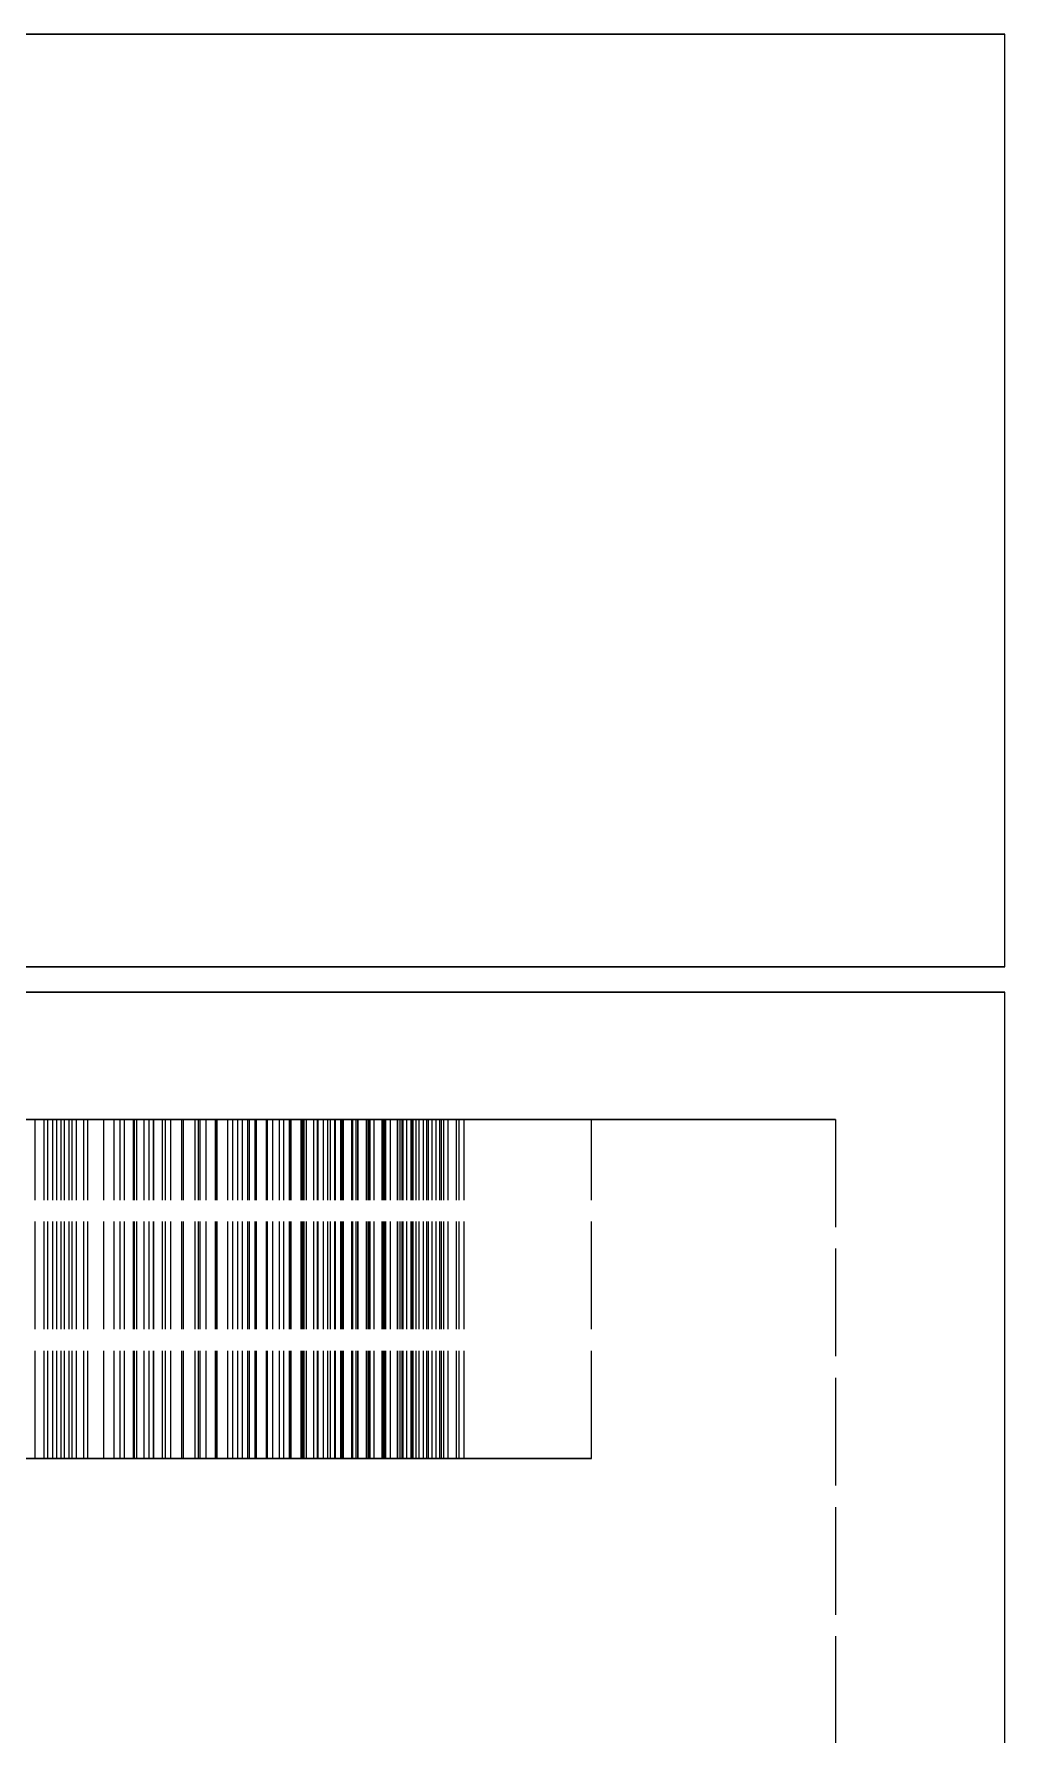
# Model space of a CAD drawing. Header units: millimetres. Extents: x -9 to 221, y -53 to 196.
# Drawn here: x 171.4 to 182.85, y 16.54 to 36.6 of the extents above; entities that cross this region are included whole.
import ezdxf

# ---------------------------------------------------------------- set-up
doc = ezdxf.new("R2010")
doc.units = ezdxf.units.MM
doc.linetypes.add('DASHED', pattern=[1.524, 1.27, -0.254])
doc.layers.add('HIDDEN', color=8, linetype='DASHED')
doc.layers.add('VISIBLE', color=7, linetype='CONTINUOUS')

msp = doc.modelspace()

# ---------------------------------------------------------------- linework, layer by layer
at = {"layer": 'HIDDEN'}
for points in [[(182.85, 36.6), (182.0881, 36.6), (181.32619, 36.6), (180.56429, 36.6), (179.80238, 36.6), (179.04048, 36.6), (178.27857, 36.6), (177.51667, 36.6), (176.75476, 36.6), (175.99286, 36.6), (175.23095, 36.6), (174.46905, 36.6), (173.70714, 36.6), (172.94524, 36.6), (172.18333, 36.6), (171.42143, 36.6), (170.65952, 36.6)], [(182.85, 25.6), (182.0881, 25.6), (181.32619, 25.6), (180.56429, 25.6), (179.80238, 25.6), (179.04048, 25.6), (178.27857, 25.6), (177.51667, 25.6), (176.75476, 25.6), (175.99286, 25.6), (175.23095, 25.6), (174.46905, 25.6), (173.70714, 25.6), (172.94524, 25.6), (172.18333, 25.6), (171.42143, 25.6), (170.65952, 25.6)], [(182.85, 25.3), (182.0881, 25.3), (181.32619, 25.3), (180.56429, 25.3), (179.80238, 25.3), (179.04048, 25.3), (178.27857, 25.3), (177.51667, 25.3), (176.75476, 25.3), (175.99286, 25.3), (175.23095, 25.3), (174.46905, 25.3), (173.70714, 25.3), (172.94524, 25.3), (172.18333, 25.3), (171.42143, 25.3), (170.65952, 25.3)], [(171.07222, 23.8), (171.42143, 23.8), (171.77063, 23.8), (172.11984, 23.8), (172.46905, 23.8), (172.81825, 23.8), (173.16746, 23.8), (173.51667, 23.8), (173.86587, 23.8), (174.21508, 23.8), (174.56429, 23.8), (174.91349, 23.8), (175.2627, 23.8), (175.6119, 23.8), (175.96111, 23.8), (176.31032, 23.8), (176.65952, 23.8), (177.00873, 23.8), (177.35794, 23.8), (177.70714, 23.8), (178.05635, 23.8), (178.40556, 23.8), (178.75476, 23.8), (179.10397, 23.8), (179.45317, 23.8), (179.80238, 23.8), (180.15159, 23.8), (180.50079, 23.8), (180.85, 23.8)], [(180.85, 23.8), (180.15159, 23.8), (179.45317, 23.8), (178.75476, 23.8), (178.05635, 23.8), (177.35794, 23.8), (176.65952, 23.8), (175.96111, 23.8), (175.2627, 23.8), (174.56429, 23.8), (173.86587, 23.8), (173.16746, 23.8), (172.46905, 23.8), (171.77063, 23.8), (171.07222, 23.8)], [(171.29643, 23.8), (171.6, 23.8), (171.90357, 23.8), (172.20714, 23.8), (172.51071, 23.8), (172.81429, 23.8), (173.11786, 23.8), (173.42143, 23.8), (173.725, 23.8), (174.02857, 23.8), (174.33214, 23.8), (174.63571, 23.8), (174.93929, 23.8), (175.24286, 23.8), (175.54643, 23.8), (175.85, 23.8), (176.15357, 23.8), (176.45714, 23.8), (176.76071, 23.8), (177.06429, 23.8), (177.36786, 23.8), (177.67143, 23.8), (177.975, 23.8)], [(177.975, 23.8), (177.36786, 23.8), (176.76071, 23.8), (176.15357, 23.8), (175.54643, 23.8), (174.93929, 23.8), (174.33214, 23.8), (173.725, 23.8), (173.11786, 23.8), (172.51071, 23.8), (171.90357, 23.8), (171.29643, 23.8)], [(171.37558, 23.8), (171.56638, 23.8)], [(171.56638, 23.8), (171.37558, 23.8)], [(171.52217, 23.8), (171.41378, 23.8)], [(171.41378, 23.8), (171.67233, 23.8)], [(171.67233, 23.8), (171.41378, 23.8)], [(171.41378, 23.8), (171.52217, 23.8)], [(171.41378, 19.8), (171.41378, 23.8)], [(171.41378, 19.8), (171.41378, 23.8)], [(171.62503, 23.8), (171.52217, 23.8)], [(171.52217, 23.8), (171.62503, 23.8)], [(171.52217, 19.8), (171.52217, 23.8)], [(171.52217, 19.8), (171.52217, 23.8)], [(171.56638, 23.8), (171.76126, 23.8)], [(171.76126, 23.8), (171.56638, 23.8)], [(171.56638, 19.8), (171.56638, 23.8)], [(171.56638, 19.8), (171.56638, 23.8)], [(171.72276, 23.8), (171.62503, 23.8)], [(171.62503, 23.8), (171.72276, 23.8)], [(171.62503, 19.8), (171.62503, 23.8)], [(171.62503, 19.8), (171.62503, 23.8)], [(171.67233, 23.8), (171.85129, 23.8)], [(171.85129, 23.8), (171.67233, 23.8)], [(171.67233, 19.8), (171.67233, 23.8)], [(171.67233, 19.8), (171.67233, 23.8)], [(171.81565, 23.8), (171.72276, 23.8)], [(171.72276, 23.8), (171.81565, 23.8)], [(171.72276, 19.8), (171.72276, 23.8)], [(171.72276, 19.8), (171.72276, 23.8)], [(171.76126, 23.8), (171.98762, 23.8)], [(171.98762, 23.8), (171.76126, 23.8)], [(171.76126, 19.8), (171.76126, 23.8)], [(171.76126, 19.8), (171.76126, 23.8)], [(171.90389, 23.8), (171.81565, 23.8)], [(171.81565, 23.8), (171.90389, 23.8)], [(171.81565, 19.8), (171.81565, 23.8)], [(171.81565, 19.8), (171.81565, 23.8)], [(171.85129, 23.8), (172.03529, 23.8)], [(172.03529, 23.8), (171.85129, 23.8)], [(171.85129, 19.8), (171.85129, 23.8)], [(171.85129, 19.8), (171.85129, 23.8)], [(171.98762, 23.8), (171.90389, 23.8)], [(171.90389, 23.8), (171.98762, 23.8)], [(171.90389, 19.8), (171.90389, 23.8)], [(171.90389, 19.8), (171.90389, 23.8)], [(171.98762, 19.8), (171.98762, 23.8)], [(171.98762, 19.8), (171.98762, 23.8)], [(172.03529, 23.8), (172.22382, 23.8)], [(172.22382, 23.8), (172.03529, 23.8)], [(172.03529, 19.8), (172.03529, 23.8)], [(172.03529, 19.8), (172.03529, 23.8)], [(172.22382, 23.8), (172.4165, 23.8)], [(172.4165, 23.8), (172.22382, 23.8)], [(172.22382, 19.8), (172.22382, 23.8)], [(172.22382, 19.8), (172.22382, 23.8)], [(172.46993, 23.8), (172.34708, 23.8)], [(172.34708, 23.8), (172.57579, 23.8)], [(172.57579, 23.8), (172.34708, 23.8)], [(172.34708, 23.8), (172.46993, 23.8)], [(172.34708, 19.8), (172.34708, 23.8)], [(172.34708, 19.8), (172.34708, 23.8)], [(172.4165, 23.8), (172.61303, 23.8)], [(172.61303, 23.8), (172.4165, 23.8)], [(172.4165, 19.8), (172.4165, 23.8)], [(172.4165, 19.8), (172.4165, 23.8)], [(172.58785, 23.8), (172.46993, 23.8)], [(172.46993, 23.8), (172.58785, 23.8)], [(172.46993, 19.8), (172.46993, 23.8)], [(172.46993, 19.8), (172.46993, 23.8)], [(172.57579, 23.8), (172.76108, 23.8)], [(172.76108, 23.8), (172.57579, 23.8)], [(172.57579, 19.8), (172.57579, 23.8)], [(172.57579, 19.8), (172.57579, 23.8)], [(172.70118, 23.8), (172.58785, 23.8)], [(172.58785, 23.8), (172.70118, 23.8)], [(172.58785, 19.8), (172.58785, 23.8)], [(172.58785, 19.8), (172.58785, 23.8)], [(172.61303, 23.8), (172.81318, 23.8)], [(172.81318, 23.8), (172.61303, 23.8)], [(172.61303, 19.8), (172.61303, 23.8)], [(172.61303, 19.8), (172.61303, 23.8)], [(172.81016, 23.8), (172.70118, 23.8)], [(172.70118, 23.8), (172.81016, 23.8)], [(172.70118, 19.8), (172.70118, 23.8)], [(172.70118, 19.8), (172.70118, 23.8)], [(172.76108, 23.8), (172.95078, 23.8)], [(172.95078, 23.8), (172.76108, 23.8)], [(172.76108, 19.8), (172.76108, 23.8)], [(172.76108, 19.8), (172.76108, 23.8)], [(172.91495, 23.8), (172.81016, 23.8)], [(172.81016, 23.8), (172.91495, 23.8)], [(172.81016, 19.8), (172.81016, 23.8)], [(172.81016, 19.8), (172.81016, 23.8)], [(172.81318, 23.8), (173.01565, 23.8)], [(173.01565, 23.8), (172.81318, 23.8)], [(172.81318, 19.8), (172.81318, 23.8)], [(172.81318, 19.8), (172.81318, 23.8)], [(173.01565, 23.8), (172.91495, 23.8)], [(172.91495, 23.8), (173.01565, 23.8)], [(172.91495, 19.8), (172.91495, 23.8)], [(172.91495, 19.8), (172.91495, 23.8)], [(172.95078, 23.8), (173.14443, 23.8)], [(173.14443, 23.8), (172.95078, 23.8)], [(172.95078, 19.8), (172.95078, 23.8)], [(172.95078, 19.8), (172.95078, 23.8)], [(173.01565, 19.8), (173.01565, 23.8)], [(173.01565, 19.8), (173.01565, 23.8)], [(173.14443, 23.8), (173.34168, 23.8)], [(173.34168, 23.8), (173.14443, 23.8)], [(173.14443, 19.8), (173.14443, 23.8)], [(173.14443, 19.8), (173.14443, 23.8)], [(173.30149, 23.8), (173.16522, 23.8)], [(173.16522, 23.8), (173.36215, 23.8)], [(173.36215, 23.8), (173.16522, 23.8)], [(173.16522, 23.8), (173.30149, 23.8)], [(173.16522, 19.8), (173.16522, 23.8)], [(173.16522, 19.8), (173.16522, 23.8)], [(173.43346, 23.8), (173.30149, 23.8)], [(173.30149, 23.8), (173.43346, 23.8)], [(173.30149, 19.8), (173.30149, 23.8)], [(173.30149, 19.8), (173.30149, 23.8)], [(173.34168, 23.8), (173.54226, 23.8)], [(173.54226, 23.8), (173.34168, 23.8)], [(173.34168, 19.8), (173.34168, 23.8)], [(173.34168, 19.8), (173.34168, 23.8)], [(173.36215, 23.8), (173.55218, 23.8)], [(173.55218, 23.8), (173.36215, 23.8)], [(173.36215, 19.8), (173.36215, 23.8)], [(173.36215, 19.8), (173.36215, 23.8)], [(173.56142, 23.8), (173.43346, 23.8)], [(173.43346, 23.8), (173.56142, 23.8)], [(173.43346, 19.8), (173.43346, 23.8)], [(173.43346, 19.8), (173.43346, 23.8)], [(173.54226, 23.8), (173.74596, 23.8)], [(173.74596, 23.8), (173.54226, 23.8)], [(173.54226, 19.8), (173.54226, 23.8)], [(173.54226, 19.8), (173.54226, 23.8)], [(173.55218, 23.8), (173.74596, 23.8)], [(173.74596, 23.8), (173.55218, 23.8)], [(173.55218, 19.8), (173.55218, 23.8)], [(173.55218, 19.8), (173.55218, 23.8)], [(173.68555, 23.8), (173.56142, 23.8)], [(173.56142, 23.8), (173.68555, 23.8)], [(173.56142, 19.8), (173.56142, 23.8)], [(173.56142, 19.8), (173.56142, 23.8)], [(173.806, 23.8), (173.68555, 23.8)], [(173.68555, 23.8), (173.806, 23.8)], [(173.68555, 19.8), (173.68555, 23.8)], [(173.68555, 19.8), (173.68555, 23.8)], [(173.74596, 23.8), (173.92283, 23.8)], [(173.74596, 23.8), (173.94307, 23.8)], [(173.94307, 23.8), (173.74596, 23.8)], [(173.92283, 23.8), (173.74596, 23.8)], [(173.74596, 19.8), (173.74596, 23.8)], [(173.74596, 19.8), (173.74596, 23.8)], [(173.74596, 19.8), (173.74596, 23.8)], [(173.74596, 19.8), (173.74596, 23.8)], [(173.92283, 23.8), (173.806, 23.8)], [(173.806, 23.8), (173.92283, 23.8)], [(173.806, 19.8), (173.806, 23.8)], [(173.806, 19.8), (173.806, 23.8)], [(174.00976, 23.8), (173.86123, 23.8)], [(173.86123, 23.8), (174.0247, 23.8)], [(174.0247, 23.8), (173.86123, 23.8)], [(173.86123, 23.8), (174.00976, 23.8)], [(173.86123, 19.8), (173.86123, 23.8)], [(173.86123, 19.8), (173.86123, 23.8)], [(173.92283, 19.8), (173.92283, 23.8)], [(173.92283, 19.8), (173.92283, 23.8)], [(173.94307, 23.8), (174.14322, 23.8)], [(174.14322, 23.8), (173.94307, 23.8)], [(173.94307, 19.8), (173.94307, 23.8)], [(173.94307, 19.8), (173.94307, 23.8)], [(174.15465, 23.8), (174.00976, 23.8)], [(174.00976, 23.8), (174.15465, 23.8)], [(174.00976, 19.8), (174.00976, 23.8)], [(174.00976, 19.8), (174.00976, 23.8)], [(174.0247, 23.8), (174.21785, 23.8)], [(174.21785, 23.8), (174.0247, 23.8)], [(174.0247, 19.8), (174.0247, 23.8)], [(174.0247, 19.8), (174.0247, 23.8)], [(174.14322, 23.8), (174.34615, 23.8)], [(174.34615, 23.8), (174.14322, 23.8)], [(174.14322, 19.8), (174.14322, 23.8)], [(174.14322, 19.8), (174.14322, 23.8)], [(174.29615, 23.8), (174.15465, 23.8)], [(174.15465, 23.8), (174.29615, 23.8)], [(174.15465, 19.8), (174.15465, 23.8)], [(174.15465, 19.8), (174.15465, 23.8)], [(174.21785, 23.8), (174.41405, 23.8)], [(174.41405, 23.8), (174.21785, 23.8)], [(174.21785, 19.8), (174.21785, 23.8)], [(174.21785, 19.8), (174.21785, 23.8)], [(174.43438, 23.8), (174.29615, 23.8)], [(174.29615, 23.8), (174.43438, 23.8)], [(174.29615, 19.8), (174.29615, 23.8)], [(174.29615, 19.8), (174.29615, 23.8)], [(174.34615, 23.8), (174.55166, 23.8)], [(174.55166, 23.8), (174.34615, 23.8)], [(174.34615, 19.8), (174.34615, 23.8)], [(174.34615, 19.8), (174.34615, 23.8)], [(174.41405, 23.8), (174.61295, 23.8)], [(174.61295, 23.8), (174.41405, 23.8)], [(174.41405, 19.8), (174.41405, 23.8)], [(174.41405, 19.8), (174.41405, 23.8)], [(174.58869, 23.8), (174.42917, 23.8)], [(174.42917, 23.8), (174.55778, 23.8)], [(174.55778, 23.8), (174.42917, 23.8)], [(174.42917, 23.8), (174.58869, 23.8)], [(174.42917, 19.8), (174.42917, 23.8)], [(174.42917, 19.8), (174.42917, 23.8)], [(174.56945, 23.8), (174.43438, 23.8)], [(174.43438, 23.8), (174.56945, 23.8)], [(174.43438, 19.8), (174.43438, 23.8)], [(174.43438, 19.8), (174.43438, 23.8)], [(174.55166, 23.8), (174.70142, 23.8)], [(174.70142, 23.8), (174.55166, 23.8)], [(174.55166, 19.8), (174.55166, 23.8)], [(174.55166, 19.8), (174.55166, 23.8)], [(174.55778, 23.8), (174.75241, 23.8)], [(174.75241, 23.8), (174.55778, 23.8)], [(174.55778, 19.8), (174.55778, 23.8)], [(174.55778, 19.8), (174.55778, 23.8)], [(174.70142, 23.8), (174.56945, 23.8)], [(174.56945, 23.8), (174.70142, 23.8)], [(174.56945, 19.8), (174.56945, 23.8)], [(174.56945, 19.8), (174.56945, 23.8)], [(174.74527, 23.8), (174.58869, 23.8)], [(174.58869, 23.8), (174.74527, 23.8)], [(174.58869, 19.8), (174.58869, 23.8)], [(174.58869, 19.8), (174.58869, 23.8)], [(174.61295, 23.8), (174.81428, 23.8)], [(174.81428, 23.8), (174.61295, 23.8)], [(174.61295, 19.8), (174.61295, 23.8)], [(174.61295, 19.8), (174.61295, 23.8)], [(174.70142, 19.8), (174.70142, 23.8)], [(174.70142, 19.8), (174.70142, 23.8)], [(174.89909, 23.8), (174.74527, 23.8)], [(174.74527, 23.8), (174.89909, 23.8)], [(174.74527, 19.8), (174.74527, 23.8)], [(174.74527, 19.8), (174.74527, 23.8)], [(174.75241, 23.8), (174.94936, 23.8)], [(174.94936, 23.8), (174.75241, 23.8)], [(174.75241, 19.8), (174.75241, 23.8)], [(174.75241, 19.8), (174.75241, 23.8)], [(174.81428, 23.8), (175.01782, 23.8)], [(175.01782, 23.8), (174.81428, 23.8)], [(174.81428, 19.8), (174.81428, 23.8)], [(174.81428, 19.8), (174.81428, 23.8)], [(175.03334, 23.8), (174.86419, 23.8)], [(174.86419, 23.8), (174.95685, 23.8)], [(174.95685, 23.8), (174.86419, 23.8)], [(174.86419, 23.8), (175.03334, 23.8)], [(174.86419, 19.8), (174.86419, 23.8)], [(174.86419, 19.8), (174.86419, 23.8)], [(175.05025, 23.8), (174.89909, 23.8)], [(174.89909, 23.8), (175.05025, 23.8)], [(174.89909, 19.8), (174.89909, 23.8)], [(174.89909, 19.8), (174.89909, 23.8)], [(174.94936, 23.8), (175.14834, 23.8)], [(175.14834, 23.8), (174.94936, 23.8)], [(174.94936, 19.8), (174.94936, 23.8)], [(174.94936, 19.8), (174.94936, 23.8)], [(174.95685, 23.8), (175.15129, 23.8)], [(175.15129, 23.8), (174.95685, 23.8)], [(174.95685, 19.8), (174.95685, 23.8)], [(174.95685, 19.8), (174.95685, 23.8)], [(175.01782, 23.8), (175.22339, 23.8)], [(175.22339, 23.8), (175.01782, 23.8)], [(175.01782, 19.8), (175.01782, 23.8)], [(175.01782, 19.8), (175.01782, 23.8)], [(175.20028, 23.8), (175.03334, 23.8)], [(175.03334, 23.8), (175.20028, 23.8)], [(175.03334, 19.8), (175.03334, 23.8)], [(175.03334, 19.8), (175.03334, 23.8)], [(175.1988, 23.8), (175.05025, 23.8)], [(175.05025, 23.8), (175.1988, 23.8)], [(175.05025, 19.8), (175.05025, 23.8)], [(175.05025, 19.8), (175.05025, 23.8)], [(175.14834, 23.8), (175.34914, 23.8)], [(175.34914, 23.8), (175.14834, 23.8)], [(175.14834, 19.8), (175.14834, 23.8)], [(175.14834, 19.8), (175.14834, 23.8)], [(175.15129, 23.8), (175.34731, 23.8)], [(175.34731, 23.8), (175.15129, 23.8)], [(175.15129, 19.8), (175.15129, 23.8)], [(175.15129, 19.8), (175.15129, 23.8)], [(175.33992, 23.8), (175.16259, 23.8)], [(175.16259, 23.8), (175.2185, 23.8)], [(175.2185, 23.8), (175.16259, 23.8)], [(175.16259, 23.8), (175.33992, 23.8)], [(175.16259, 19.8), (175.16259, 23.8)], [(175.16259, 19.8), (175.16259, 23.8)], [(175.34476, 23.8), (175.1988, 23.8)], [(175.1988, 23.8), (175.34476, 23.8)], [(175.1988, 19.8), (175.1988, 23.8)], [(175.1988, 19.8), (175.1988, 23.8)], [(175.36511, 23.8), (175.20028, 23.8)], [(175.20028, 23.8), (175.36511, 23.8)], [(175.20028, 19.8), (175.20028, 23.8)], [(175.20028, 19.8), (175.20028, 23.8)], [(175.2185, 23.8), (175.41109, 23.8)], [(175.41109, 23.8), (175.2185, 23.8)], [(175.2185, 19.8), (175.2185, 23.8)], [(175.2185, 19.8), (175.2185, 23.8)], [(175.22339, 23.8), (175.34476, 23.8)], [(175.34476, 23.8), (175.22339, 23.8)], [(175.22339, 19.8), (175.22339, 23.8)], [(175.22339, 19.8), (175.22339, 23.8)], [(175.50581, 23.8), (175.32181, 23.8)], [(175.32181, 23.8), (175.3405, 23.8)], [(175.3405, 23.8), (175.32181, 23.8)], [(175.32181, 23.8), (175.50581, 23.8)], [(175.32181, 19.8), (175.32181, 23.8)], [(175.32181, 19.8), (175.32181, 23.8)], [(175.51579, 23.8), (175.33992, 23.8)], [(175.33992, 23.8), (175.51579, 23.8)], [(175.33992, 19.8), (175.33992, 23.8)], [(175.33992, 19.8), (175.33992, 23.8)], [(175.3405, 23.8), (175.5296, 23.8)], [(175.5296, 23.8), (175.3405, 23.8)], [(175.3405, 19.8), (175.3405, 23.8)], [(175.3405, 19.8), (175.3405, 23.8)], [(175.34476, 19.8), (175.34476, 23.8)], [(175.34476, 19.8), (175.34476, 23.8)], [(175.34731, 23.8), (175.54468, 23.8)], [(175.54468, 23.8), (175.34731, 23.8)], [(175.34731, 19.8), (175.34731, 23.8)], [(175.34731, 19.8), (175.34731, 23.8)], [(175.34914, 23.8), (175.55155, 23.8)], [(175.55155, 23.8), (175.34914, 23.8)], [(175.34914, 19.8), (175.34914, 23.8)], [(175.34914, 19.8), (175.34914, 23.8)], [(175.5279, 23.8), (175.36511, 23.8)], [(175.36511, 23.8), (175.5279, 23.8)], [(175.36511, 19.8), (175.36511, 23.8)], [(175.36511, 19.8), (175.36511, 23.8)], [(175.41109, 23.8), (175.60451, 23.8)], [(175.60451, 23.8), (175.41109, 23.8)], [(175.41109, 19.8), (175.41109, 23.8)], [(175.41109, 19.8), (175.41109, 23.8)], [(175.68911, 23.8), (175.50581, 23.8)], [(175.50581, 23.8), (175.68911, 23.8)], [(175.50581, 19.8), (175.50581, 23.8)], [(175.50581, 19.8), (175.50581, 23.8)], [(175.69023, 23.8), (175.51579, 23.8)], [(175.51579, 23.8), (175.69023, 23.8)], [(175.51579, 19.8), (175.51579, 23.8)], [(175.51579, 19.8), (175.51579, 23.8)], [(175.68865, 23.8), (175.5279, 23.8)], [(175.5279, 23.8), (175.68865, 23.8)], [(175.5279, 19.8), (175.5279, 23.8)], [(175.5279, 19.8), (175.5279, 23.8)], [(175.5296, 23.8), (175.71877, 23.8)], [(175.71877, 23.8), (175.5296, 23.8)], [(175.5296, 19.8), (175.5296, 23.8)], [(175.5296, 19.8), (175.5296, 23.8)], [(175.54468, 23.8), (175.74323, 23.8)], [(175.74323, 23.8), (175.54468, 23.8)], [(175.54468, 19.8), (175.54468, 23.8)], [(175.54468, 19.8), (175.54468, 23.8)], [(175.55155, 23.8), (175.75543, 23.8)], [(175.75543, 23.8), (175.55155, 23.8)], [(175.55155, 19.8), (175.55155, 23.8)], [(175.55155, 19.8), (175.55155, 23.8)], [(175.60451, 23.8), (175.79859, 23.8)], [(175.79859, 23.8), (175.60451, 23.8)], [(175.60451, 19.8), (175.60451, 23.8)], [(175.60451, 19.8), (175.60451, 23.8)], [(175.84738, 23.8), (175.68865, 23.8)], [(175.68865, 23.8), (175.84738, 23.8)], [(175.68865, 19.8), (175.68865, 23.8)], [(175.68865, 19.8), (175.68865, 23.8)], [(175.87168, 23.8), (175.68911, 23.8)], [(175.68911, 23.8), (175.87168, 23.8)], [(175.68911, 19.8), (175.68911, 23.8)], [(175.68911, 19.8), (175.68911, 23.8)], [(175.86326, 23.8), (175.69023, 23.8)], [(175.69023, 23.8), (175.86326, 23.8)], [(175.69023, 19.8), (175.69023, 23.8)], [(175.69023, 19.8), (175.69023, 23.8)], [(175.71877, 23.8), (175.9079, 23.8)], [(175.9079, 23.8), (175.71877, 23.8)], [(175.71877, 19.8), (175.71877, 23.8)], [(175.71877, 19.8), (175.71877, 23.8)], [(175.74323, 23.8), (175.9428, 23.8)], [(175.9428, 23.8), (175.74323, 23.8)], [(175.74323, 19.8), (175.74323, 23.8)], [(175.74323, 19.8), (175.74323, 23.8)], [(175.75543, 23.8), (175.84738, 23.8)], [(175.84738, 23.8), (175.75543, 23.8)], [(175.75543, 19.8), (175.75543, 23.8)], [(175.75543, 19.8), (175.75543, 23.8)], [(175.79859, 23.8), (175.9932, 23.8)], [(175.9932, 23.8), (175.79859, 23.8)], [(175.79859, 19.8), (175.79859, 23.8)], [(175.79859, 19.8), (175.79859, 23.8)], [(175.84738, 19.8), (175.84738, 23.8)], [(175.84738, 19.8), (175.84738, 23.8)], [(176.03485, 23.8), (175.86326, 23.8)], [(175.86326, 23.8), (176.03485, 23.8)], [(175.86326, 19.8), (175.86326, 23.8)], [(175.86326, 19.8), (175.86326, 23.8)], [(176.05347, 23.8), (175.87168, 23.8)], [(175.87168, 23.8), (176.05347, 23.8)], [(175.87168, 19.8), (175.87168, 23.8)], [(175.87168, 19.8), (175.87168, 23.8)], [(175.9079, 23.8), (176.09691, 23.8)], [(176.09691, 23.8), (175.9079, 23.8)], [(175.9079, 19.8), (175.9079, 23.8)], [(175.9079, 19.8), (175.9079, 23.8)], [(175.9428, 23.8), (176.14325, 23.8)], [(176.14325, 23.8), (175.9428, 23.8)], [(175.9428, 19.8), (175.9428, 23.8)], [(175.9428, 19.8), (175.9428, 23.8)], [(175.9932, 23.8), (176.18821, 23.8)], [(176.18821, 23.8), (175.9932, 23.8)], [(175.9932, 19.8), (175.9932, 23.8)], [(175.9932, 19.8), (175.9932, 23.8)], [(176.20498, 23.8), (176.03485, 23.8)], [(176.03485, 23.8), (176.20498, 23.8)], [(176.03485, 19.8), (176.03485, 23.8)], [(176.03485, 19.8), (176.03485, 23.8)], [(176.23444, 23.8), (176.05347, 23.8)], [(176.05347, 23.8), (176.23444, 23.8)], [(176.05347, 19.8), (176.05347, 23.8)], [(176.05347, 19.8), (176.05347, 23.8)], [(176.09691, 23.8), (176.2857, 23.8)], [(176.2857, 23.8), (176.09691, 23.8)], [(176.09691, 19.8), (176.09691, 23.8)], [(176.09691, 19.8), (176.09691, 23.8)], [(176.14325, 23.8), (176.20498, 23.8)], [(176.20498, 23.8), (176.14325, 23.8)], [(176.14325, 19.8), (176.14325, 23.8)], [(176.14325, 19.8), (176.14325, 23.8)], [(176.18821, 23.8), (176.38352, 23.8)], [(176.38352, 23.8), (176.18821, 23.8)], [(176.18821, 19.8), (176.18821, 23.8)], [(176.18821, 19.8), (176.18821, 23.8)], [(176.20498, 19.8), (176.20498, 23.8)], [(176.20498, 19.8), (176.20498, 23.8)], [(176.41452, 23.8), (176.23444, 23.8)], [(176.23444, 23.8), (176.41452, 23.8)], [(176.23444, 19.8), (176.23444, 23.8)], [(176.23444, 19.8), (176.23444, 23.8)], [(176.2857, 23.8), (176.4742, 23.8)], [(176.4742, 23.8), (176.2857, 23.8)], [(176.2857, 19.8), (176.2857, 23.8)], [(176.2857, 19.8), (176.2857, 23.8)], [(176.38352, 23.8), (176.41452, 23.8)], [(176.41452, 23.8), (176.38352, 23.8)], [(176.38352, 19.8), (176.38352, 23.8)], [(176.38352, 19.8), (176.38352, 23.8)], [(176.41452, 19.8), (176.41452, 23.8)], [(176.41452, 19.8), (176.41452, 23.8)], [(176.4742, 19.8), (176.4742, 23.8)], [(176.4742, 19.8), (176.4742, 23.8)], [(177.975, 19.8), (177.975, 23.8)], [(180.85, 23.8), (180.85, -15.2)], [(171.29643, 19.8), (171.6, 19.8), (171.90357, 19.8), (172.20714, 19.8), (172.51071, 19.8), (172.81429, 19.8), (173.11786, 19.8), (173.42143, 19.8), (173.725, 19.8), (174.02857, 19.8), (174.33214, 19.8), (174.63571, 19.8), (174.93929, 19.8), (175.24286, 19.8), (175.54643, 19.8), (175.85, 19.8), (176.15357, 19.8), (176.45714, 19.8), (176.76071, 19.8), (177.06429, 19.8), (177.36786, 19.8), (177.67143, 19.8), (177.975, 19.8)], [(177.975, 19.8), (177.36786, 19.8), (176.76071, 19.8), (176.15357, 19.8), (175.54643, 19.8), (174.93929, 19.8), (174.33214, 19.8), (173.725, 19.8), (173.11786, 19.8), (172.51071, 19.8), (171.90357, 19.8), (171.29643, 19.8)], [(171.37558, 19.8), (171.56638, 19.8)], [(171.56638, 19.8), (171.37558, 19.8)], [(171.52217, 19.8), (171.41378, 19.8)], [(171.41378, 19.8), (171.67233, 19.8)], [(171.67233, 19.8), (171.41378, 19.8)], [(171.41378, 19.8), (171.52217, 19.8)], [(171.62503, 19.8), (171.52217, 19.8)], [(171.52217, 19.8), (171.62503, 19.8)], [(171.56638, 19.8), (171.76126, 19.8)], [(171.76126, 19.8), (171.56638, 19.8)], [(171.72276, 19.8), (171.62503, 19.8)], [(171.62503, 19.8), (171.72276, 19.8)], [(171.67233, 19.8), (171.85129, 19.8)], [(171.85129, 19.8), (171.67233, 19.8)], [(171.81565, 19.8), (171.72276, 19.8)], [(171.72276, 19.8), (171.81565, 19.8)], [(171.76126, 19.8), (171.98762, 19.8)], [(171.98762, 19.8), (171.76126, 19.8)], [(171.90389, 19.8), (171.81565, 19.8)], [(171.81565, 19.8), (171.90389, 19.8)], [(171.85129, 19.8), (172.03529, 19.8)], [(172.03529, 19.8), (171.85129, 19.8)], [(171.98762, 19.8), (171.90389, 19.8)], [(171.90389, 19.8), (171.98762, 19.8)], [(172.03529, 19.8), (172.22382, 19.8)], [(172.22382, 19.8), (172.03529, 19.8)], [(172.22382, 19.8), (172.4165, 19.8)], [(172.4165, 19.8), (172.22382, 19.8)], [(172.46993, 19.8), (172.34708, 19.8)], [(172.34708, 19.8), (172.57579, 19.8)], [(172.57579, 19.8), (172.34708, 19.8)], [(172.34708, 19.8), (172.46993, 19.8)], [(172.4165, 19.8), (172.61303, 19.8)], [(172.61303, 19.8), (172.4165, 19.8)], [(172.58785, 19.8), (172.46993, 19.8)], [(172.46993, 19.8), (172.58785, 19.8)], [(172.57579, 19.8), (172.76108, 19.8)], [(172.76108, 19.8), (172.57579, 19.8)], [(172.70118, 19.8), (172.58785, 19.8)], [(172.58785, 19.8), (172.70118, 19.8)], [(172.61303, 19.8), (172.81318, 19.8)], [(172.81318, 19.8), (172.61303, 19.8)], [(172.81016, 19.8), (172.70118, 19.8)], [(172.70118, 19.8), (172.81016, 19.8)], [(172.76108, 19.8), (172.95078, 19.8)], [(172.95078, 19.8), (172.76108, 19.8)], [(172.91495, 19.8), (172.81016, 19.8)], [(172.81016, 19.8), (172.91495, 19.8)], [(172.81318, 19.8), (173.01565, 19.8)], [(173.01565, 19.8), (172.81318, 19.8)], [(173.01565, 19.8), (172.91495, 19.8)], [(172.91495, 19.8), (173.01565, 19.8)], [(172.95078, 19.8), (173.14443, 19.8)], [(173.14443, 19.8), (172.95078, 19.8)], [(173.14443, 19.8), (173.34168, 19.8)], [(173.34168, 19.8), (173.14443, 19.8)], [(173.30149, 19.8), (173.16522, 19.8)], [(173.16522, 19.8), (173.36215, 19.8)], [(173.36215, 19.8), (173.16522, 19.8)], [(173.16522, 19.8), (173.30149, 19.8)], [(173.43346, 19.8), (173.30149, 19.8)], [(173.30149, 19.8), (173.43346, 19.8)], [(173.34168, 19.8), (173.54226, 19.8)], [(173.54226, 19.8), (173.34168, 19.8)], [(173.36215, 19.8), (173.55218, 19.8)], [(173.55218, 19.8), (173.36215, 19.8)], [(173.56142, 19.8), (173.43346, 19.8)], [(173.43346, 19.8), (173.56142, 19.8)], [(173.54226, 19.8), (173.74596, 19.8)], [(173.74596, 19.8), (173.54226, 19.8)], [(173.55218, 19.8), (173.74596, 19.8)], [(173.74596, 19.8), (173.55218, 19.8)], [(173.68555, 19.8), (173.56142, 19.8)], [(173.56142, 19.8), (173.68555, 19.8)], [(173.806, 19.8), (173.68555, 19.8)], [(173.68555, 19.8), (173.806, 19.8)], [(173.74596, 19.8), (173.92283, 19.8)], [(173.74596, 19.8), (173.94307, 19.8)], [(173.94307, 19.8), (173.74596, 19.8)], [(173.92283, 19.8), (173.74596, 19.8)], [(173.92283, 19.8), (173.806, 19.8)], [(173.806, 19.8), (173.92283, 19.8)], [(174.00976, 19.8), (173.86123, 19.8)], [(173.86123, 19.8), (174.0247, 19.8)], [(174.0247, 19.8), (173.86123, 19.8)], [(173.86123, 19.8), (174.00976, 19.8)], [(173.94307, 19.8), (174.14322, 19.8)], [(174.14322, 19.8), (173.94307, 19.8)], [(174.15465, 19.8), (174.00976, 19.8)], [(174.00976, 19.8), (174.15465, 19.8)], [(174.0247, 19.8), (174.21785, 19.8)], [(174.21785, 19.8), (174.0247, 19.8)], [(174.14322, 19.8), (174.34615, 19.8)], [(174.34615, 19.8), (174.14322, 19.8)], [(174.29615, 19.8), (174.15465, 19.8)], [(174.15465, 19.8), (174.29615, 19.8)], [(174.21785, 19.8), (174.41405, 19.8)], [(174.41405, 19.8), (174.21785, 19.8)], [(174.43438, 19.8), (174.29615, 19.8)], [(174.29615, 19.8), (174.43438, 19.8)], [(174.34615, 19.8), (174.55166, 19.8)], [(174.55166, 19.8), (174.34615, 19.8)], [(174.41405, 19.8), (174.61295, 19.8)], [(174.61295, 19.8), (174.41405, 19.8)], [(174.58869, 19.8), (174.42917, 19.8)], [(174.42917, 19.8), (174.55778, 19.8)], [(174.55778, 19.8), (174.42917, 19.8)], [(174.42917, 19.8), (174.58869, 19.8)], [(174.56945, 19.8), (174.43438, 19.8)], [(174.43438, 19.8), (174.56945, 19.8)], [(174.55166, 19.8), (174.70142, 19.8)], [(174.70142, 19.8), (174.55166, 19.8)], [(174.55778, 19.8), (174.75241, 19.8)], [(174.75241, 19.8), (174.55778, 19.8)], [(174.70142, 19.8), (174.56945, 19.8)], [(174.56945, 19.8), (174.70142, 19.8)], [(174.74527, 19.8), (174.58869, 19.8)], [(174.58869, 19.8), (174.74527, 19.8)], [(174.61295, 19.8), (174.81428, 19.8)], [(174.81428, 19.8), (174.61295, 19.8)], [(174.89909, 19.8), (174.74527, 19.8)], [(174.74527, 19.8), (174.89909, 19.8)], [(174.75241, 19.8), (174.94936, 19.8)], [(174.94936, 19.8), (174.75241, 19.8)], [(174.81428, 19.8), (175.01782, 19.8)], [(175.01782, 19.8), (174.81428, 19.8)], [(175.03334, 19.8), (174.86419, 19.8)], [(174.86419, 19.8), (174.95685, 19.8)], [(174.95685, 19.8), (174.86419, 19.8)], [(174.86419, 19.8), (175.03334, 19.8)], [(175.05025, 19.8), (174.89909, 19.8)], [(174.89909, 19.8), (175.05025, 19.8)], [(174.94936, 19.8), (175.14834, 19.8)], [(175.14834, 19.8), (174.94936, 19.8)], [(174.95685, 19.8), (175.15129, 19.8)], [(175.15129, 19.8), (174.95685, 19.8)], [(175.01782, 19.8), (175.22339, 19.8)], [(175.22339, 19.8), (175.01782, 19.8)], [(175.20028, 19.8), (175.03334, 19.8)], [(175.03334, 19.8), (175.20028, 19.8)], [(175.1988, 19.8), (175.05025, 19.8)], [(175.05025, 19.8), (175.1988, 19.8)], [(175.14834, 19.8), (175.34914, 19.8)], [(175.34914, 19.8), (175.14834, 19.8)], [(175.15129, 19.8), (175.34731, 19.8)], [(175.34731, 19.8), (175.15129, 19.8)], [(175.33992, 19.8), (175.16259, 19.8)], [(175.16259, 19.8), (175.2185, 19.8)], [(175.2185, 19.8), (175.16259, 19.8)], [(175.16259, 19.8), (175.33992, 19.8)], [(175.34476, 19.8), (175.1988, 19.8)], [(175.1988, 19.8), (175.34476, 19.8)], [(175.36511, 19.8), (175.20028, 19.8)], [(175.20028, 19.8), (175.36511, 19.8)], [(175.2185, 19.8), (175.41109, 19.8)], [(175.41109, 19.8), (175.2185, 19.8)], [(175.22339, 19.8), (175.34476, 19.8)], [(175.34476, 19.8), (175.22339, 19.8)], [(175.50581, 19.8), (175.32181, 19.8)], [(175.32181, 19.8), (175.3405, 19.8)], [(175.3405, 19.8), (175.32181, 19.8)], [(175.32181, 19.8), (175.50581, 19.8)], [(175.51579, 19.8), (175.33992, 19.8)], [(175.33992, 19.8), (175.51579, 19.8)], [(175.3405, 19.8), (175.5296, 19.8)], [(175.5296, 19.8), (175.3405, 19.8)], [(175.34731, 19.8), (175.54468, 19.8)], [(175.54468, 19.8), (175.34731, 19.8)], [(175.34914, 19.8), (175.55155, 19.8)], [(175.55155, 19.8), (175.34914, 19.8)], [(175.5279, 19.8), (175.36511, 19.8)], [(175.36511, 19.8), (175.5279, 19.8)], [(175.41109, 19.8), (175.60451, 19.8)], [(175.60451, 19.8), (175.41109, 19.8)], [(175.68911, 19.8), (175.50581, 19.8)], [(175.50581, 19.8), (175.68911, 19.8)], [(175.69023, 19.8), (175.51579, 19.8)], [(175.51579, 19.8), (175.69023, 19.8)], [(175.68865, 19.8), (175.5279, 19.8)], [(175.5279, 19.8), (175.68865, 19.8)], [(175.5296, 19.8), (175.71877, 19.8)], [(175.71877, 19.8), (175.5296, 19.8)], [(175.54468, 19.8), (175.74323, 19.8)], [(175.74323, 19.8), (175.54468, 19.8)], [(175.55155, 19.8), (175.75543, 19.8)], [(175.75543, 19.8), (175.55155, 19.8)], [(175.60451, 19.8), (175.79859, 19.8)], [(175.79859, 19.8), (175.60451, 19.8)], [(175.84738, 19.8), (175.68865, 19.8)], [(175.68865, 19.8), (175.84738, 19.8)], [(175.87168, 19.8), (175.68911, 19.8)], [(175.68911, 19.8), (175.87168, 19.8)], [(175.86326, 19.8), (175.69023, 19.8)], [(175.69023, 19.8), (175.86326, 19.8)], [(175.71877, 19.8), (175.9079, 19.8)], [(175.9079, 19.8), (175.71877, 19.8)], [(175.74323, 19.8), (175.9428, 19.8)], [(175.9428, 19.8), (175.74323, 19.8)], [(175.75543, 19.8), (175.84738, 19.8)], [(175.84738, 19.8), (175.75543, 19.8)], [(175.79859, 19.8), (175.9932, 19.8)], [(175.9932, 19.8), (175.79859, 19.8)], [(176.03485, 19.8), (175.86326, 19.8)], [(175.86326, 19.8), (176.03485, 19.8)], [(176.05347, 19.8), (175.87168, 19.8)], [(175.87168, 19.8), (176.05347, 19.8)], [(175.9079, 19.8), (176.09691, 19.8)], [(176.09691, 19.8), (175.9079, 19.8)], [(175.9428, 19.8), (176.14325, 19.8)], [(176.14325, 19.8), (175.9428, 19.8)], [(175.9932, 19.8), (176.18821, 19.8)], [(176.18821, 19.8), (175.9932, 19.8)], [(176.20498, 19.8), (176.03485, 19.8)], [(176.03485, 19.8), (176.20498, 19.8)], [(176.23444, 19.8), (176.05347, 19.8)], [(176.05347, 19.8), (176.23444, 19.8)], [(176.09691, 19.8), (176.2857, 19.8)], [(176.2857, 19.8), (176.09691, 19.8)], [(176.14325, 19.8), (176.20498, 19.8)], [(176.20498, 19.8), (176.14325, 19.8)], [(176.18821, 19.8), (176.38352, 19.8)], [(176.38352, 19.8), (176.18821, 19.8)], [(176.41452, 19.8), (176.23444, 19.8)], [(176.23444, 19.8), (176.41452, 19.8)], [(176.2857, 19.8), (176.4742, 19.8)], [(176.4742, 19.8), (176.2857, 19.8)], [(176.38352, 19.8), (176.41452, 19.8)], [(176.41452, 19.8), (176.38352, 19.8)]]:
    msp.add_lwpolyline(points, dxfattribs=at)
at = {"layer": 'VISIBLE'}
for points in [[(171.04048, 36.6), (171.42143, 36.6), (171.80238, 36.6), (172.18333, 36.6), (172.56429, 36.6), (172.94524, 36.6), (173.32619, 36.6), (173.70714, 36.6), (174.0881, 36.6), (174.46905, 36.6), (174.85, 36.6), (175.23095, 36.6), (175.6119, 36.6), (175.99286, 36.6), (176.37381, 36.6), (176.75476, 36.6), (177.13571, 36.6), (177.51667, 36.6), (177.89762, 36.6), (178.27857, 36.6), (178.65952, 36.6), (179.04048, 36.6), (179.42143, 36.6), (179.80238, 36.6), (180.18333, 36.6), (180.56429, 36.6), (180.94524, 36.6), (181.32619, 36.6), (181.70714, 36.6), (182.0881, 36.6), (182.46905, 36.6), (182.85, 36.6)], [(182.85, 25.6), (182.85, 36.6)], [(171.04048, 25.6), (171.42143, 25.6), (171.80238, 25.6), (172.18333, 25.6), (172.56429, 25.6), (172.94524, 25.6), (173.32619, 25.6), (173.70714, 25.6), (174.0881, 25.6), (174.46905, 25.6), (174.85, 25.6), (175.23095, 25.6), (175.6119, 25.6), (175.99286, 25.6), (176.37381, 25.6), (176.75476, 25.6), (177.13571, 25.6), (177.51667, 25.6), (177.89762, 25.6), (178.27857, 25.6), (178.65952, 25.6), (179.04048, 25.6), (179.42143, 25.6), (179.80238, 25.6), (180.18333, 25.6), (180.56429, 25.6), (180.94524, 25.6), (181.32619, 25.6), (181.70714, 25.6), (182.0881, 25.6), (182.46905, 25.6), (182.85, 25.6)], [(171.04048, 25.3), (171.42143, 25.3), (171.80238, 25.3), (172.18333, 25.3), (172.56429, 25.3), (172.94524, 25.3), (173.32619, 25.3), (173.70714, 25.3), (174.0881, 25.3), (174.46905, 25.3), (174.85, 25.3), (175.23095, 25.3), (175.6119, 25.3), (175.99286, 25.3), (176.37381, 25.3), (176.75476, 25.3), (177.13571, 25.3), (177.51667, 25.3), (177.89762, 25.3), (178.27857, 25.3), (178.65952, 25.3), (179.04048, 25.3), (179.42143, 25.3), (179.80238, 25.3), (180.18333, 25.3), (180.56429, 25.3), (180.94524, 25.3), (181.32619, 25.3), (181.70714, 25.3), (182.0881, 25.3), (182.46905, 25.3), (182.85, 25.3)], [(182.85, -15.2), (182.85, 25.3)]]:
    msp.add_lwpolyline(points, dxfattribs=at)

doc.saveas('drawing.dxf')
